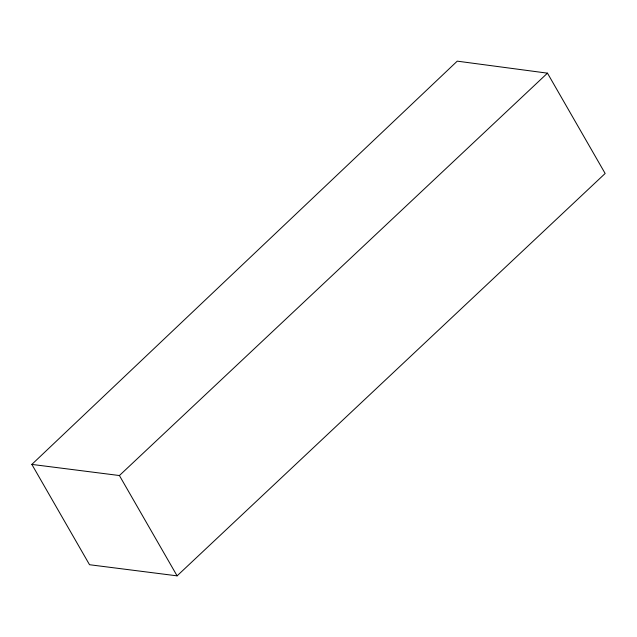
<?xml version="1.0" encoding="UTF-8"?>
<svg xmlns="http://www.w3.org/2000/svg" width="637" height="637" viewBox="0 0 637 637"><rect width="100%" height="100%" fill="white"/><g stroke="black" fill="none" stroke-linecap="round" stroke-linejoin="round"><path stroke-width="0.96" d="M31.85 464.405L457.247 61.152L547.47 73.159L605.15 173.479L177.094 575.848L89.53 564.724L31.85 464.405L119.414 475.536L547.47 73.159M119.414 475.536L177.094 575.848"/></g></svg>
